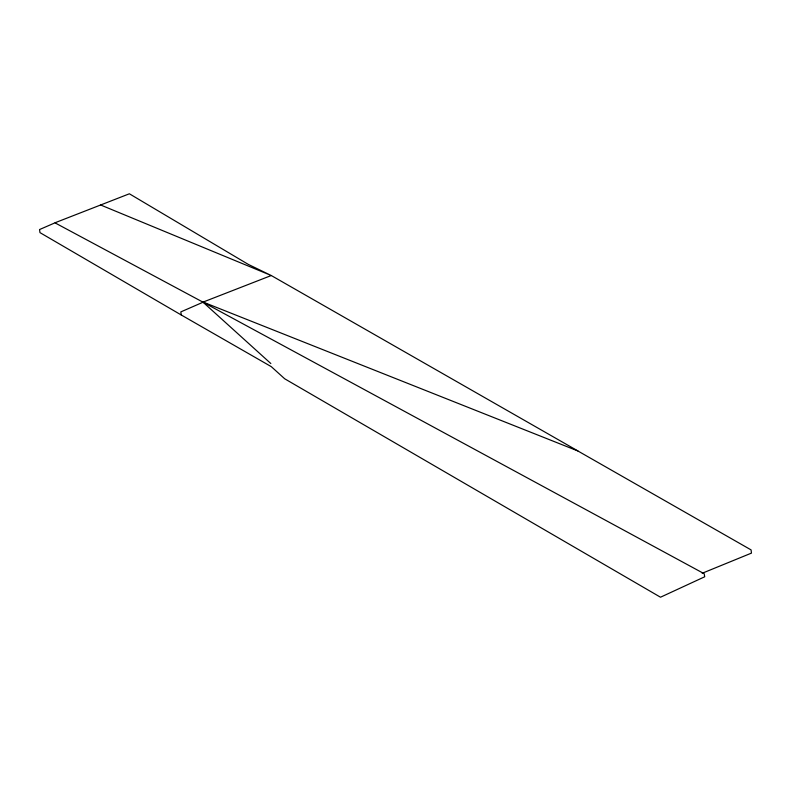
<?xml version="1.0" encoding="UTF-8"?>
<svg xmlns="http://www.w3.org/2000/svg" width="791" height="791" viewBox="0 0 791 791"><rect width="100%" height="100%" fill="white"/><g stroke="black" fill="none" stroke-linecap="round" stroke-linejoin="round"><path stroke-width="1.19" d="M203.06 302.211L180.832 311.901L181.287 315.006L271.273 366.638L284.701 378.79L660.505 597.215L704.712 576.777L704.178 573.712L203.03 302.182L54.984 222.835L39.55 229.548L39.975 232.623L181.287 315.006M702.171 573.267L751.45 553.117L751.094 549.913L577.835 450.949L203.129 302.083M55.123 222.726L129.378 193.785L248.325 264.402L271.333 275.555L100.497 204.928M203.168 302.053L271.264 275.525L577.875 450.91M203.287 302.409L270.829 363.524"/></g></svg>
